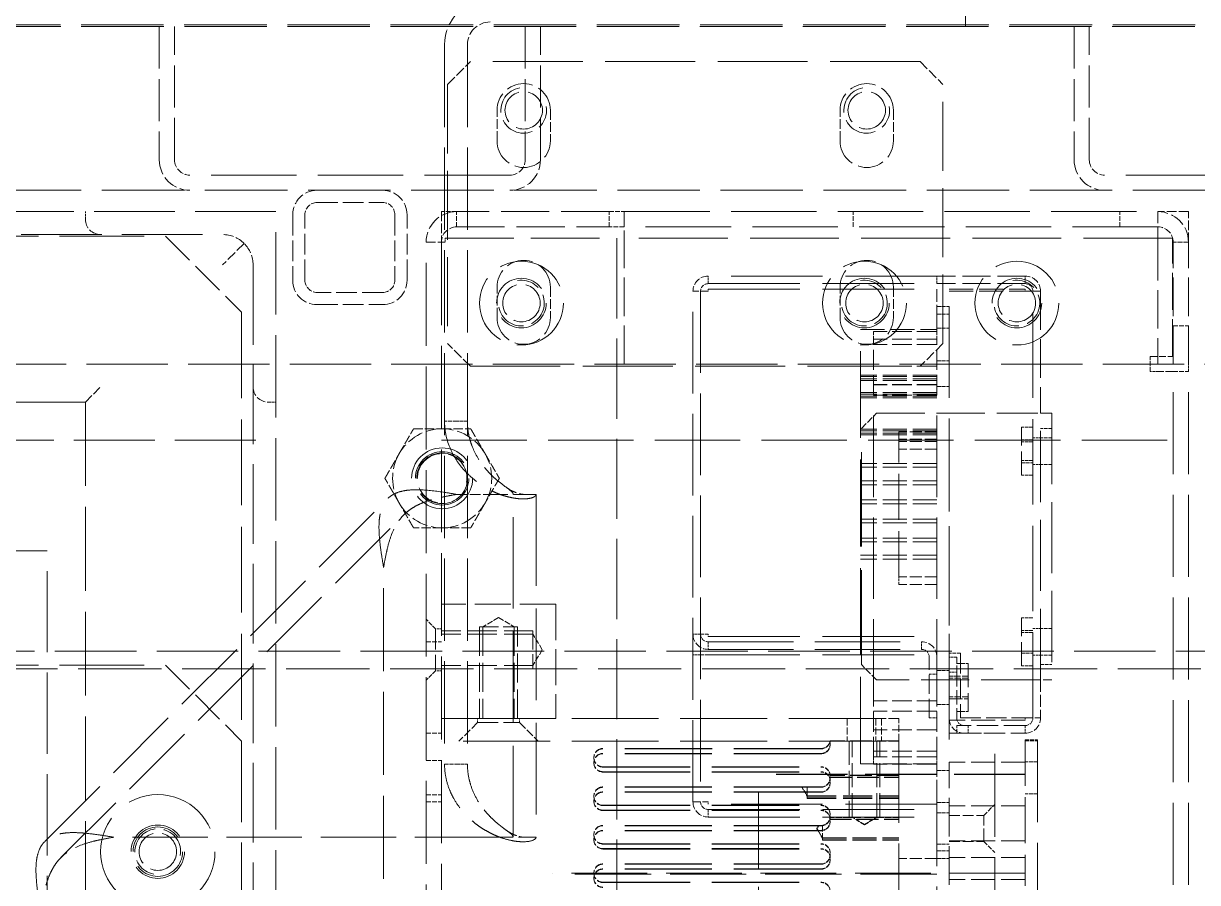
# Model space of a CAD drawing. Header units: millimetres. Extents: x 0 to 5945, y 0 to 4205.
# Drawn here: x 1756.5 to 1910.5, y 2757.4 to 2870.2 of the extents above; entities that cross this region are included whole.
import ezdxf

# ---------------------------------------------------------------- set-up
doc = ezdxf.new("R2010")
doc.units = ezdxf.units.MM
doc.header["$LTSCALE"] = 5
doc.linetypes.add('DASHED', pattern=[0.2067, 0.1654, -0.0413])
doc.layers.add('가려진 것(ISO)', color=2, linetype='DASHED', lineweight=18)

msp = doc.modelspace()

# ---------------------------------------------------------------- linework, layer by layer
at = {"layer": '가려진 것(ISO)', "ltscale": 13.175996}
msp.add_line((1880.026, 2869.757), (1880.026, 3182.957), dxfattribs=at)
at = {"layer": '가려진 것(ISO)', "ltscale": 13.094662}
for p, q in [((1506.876, 2869.957), (2115.876, 2869.957)), ((1889.476, 2776.152), (1889.476, 2370.152))]:
    msp.add_line(p, q, dxfattribs=at)
at = {"layer": '가려진 것(ISO)', "ltscale": 13.086061}
for p, q in [((1507.076, 2869.757), (2115.676, 2869.757)), ((2115.676, 2848.257), (1507.076, 2848.257))]:
    msp.add_line(p, q, dxfattribs=at)
at = {"layer": '가려진 것(ISO)', "ltscale": 6.666338}
for p, q in [((1774.276, 2869.757), (1774.276, 2852.257)), ((1776.276, 2852.257), (1776.276, 2869.757)), ((1822.276, 2869.757), (1822.276, 2852.257)), ((1824.276, 2852.257), (1824.276, 2869.757)), ((1894.276, 2869.757), (1894.276, 2852.257)), ((1896.276, 2852.257), (1896.276, 2869.757))]:
    msp.add_line(p, q, dxfattribs=at)
at = {"layer": '가려진 것(ISO)', "ltscale": 13.049053}
for p, q in [((1811.693, 2867.357), (1811.693, 2772.954)), ((1814.693, 2867.357), (1814.693, 2772.954))]:
    msp.add_line(p, q, dxfattribs=at)
at = {"layer": '가려진 것(ISO)', "ltscale": 1.616089}
for p, q in [((1812.076, 2862.157), (1815.076, 2865.157)), ((1874.076, 2865.157), (1877.076, 2862.157)), ((1815.076, 2825.157), (1812.076, 2828.157)), ((1877.076, 2828.157), (1874.076, 2825.157)), ((1871.276, 2778.957), (1868.276, 2778.957)), ((1868.276, 2775.957), (1871.276, 2775.957))]:
    msp.add_line(p, q, dxfattribs=at)
at = {"layer": '가려진 것(ISO)', "ltscale": 14.271892}
for p, q in [((1874.076, 2865.157), (1815.076, 2865.157)), ((1815.076, 2825.157), (1874.076, 2825.157)), ((1826.276, 2699.507), (1826.276, 2758.507))]:
    msp.add_line(p, q, dxfattribs=at)
at = {"layer": '가려진 것(ISO)', "ltscale": 10.965973}
for p, q in [((1812.076, 2862.157), (1812.076, 2828.157)), ((1877.076, 2828.157), (1877.076, 2862.157))]:
    msp.add_line(p, q, dxfattribs=at)
at = {"layer": '가려진 것(ISO)', "ltscale": 1.523657}
for p, q in [((1818.576, 2854.757), (1818.576, 2858.757)), ((1825.576, 2858.757), (1825.576, 2854.757)), ((1863.576, 2854.757), (1863.576, 2858.757)), ((1870.576, 2858.757), (1870.576, 2854.757)), ((1811.276, 2845.457), (1811.276, 2841.457)), ((1909.276, 2845.457), (1905.276, 2845.457)), ((1909.276, 2841.457), (1909.276, 2845.457)), ((1818.576, 2831.557), (1818.576, 2835.557)), ((1825.576, 2835.557), (1825.576, 2831.557)), ((1863.576, 2831.557), (1863.576, 2835.557)), ((1870.576, 2835.557), (1870.576, 2831.557))]:
    msp.add_line(p, q, dxfattribs=at)
at = {"layer": '가려진 것(ISO)', "ltscale": 13.546203}
for p, q in [((1820.276, 2850.257), (1778.276, 2850.257)), ((1940.276, 2850.257), (1898.276, 2850.257)), ((1835.276, 2845.457), (1905.276, 2845.457)), ((1905.276, 2843.457), (1835.276, 2843.457)), ((1888.876, 2779.007), (1888.876, 2835.007)), ((1811.276, 2815.457), (1909.276, 2815.457)), ((1846.276, 2789.007), (1874.276, 2789.007)), ((1846.276, 2788.007), (1874.276, 2788.007))]:
    msp.add_line(p, q, dxfattribs=at)
at = {"layer": '가려진 것(ISO)', "ltscale": 3.275978}
for p, q in [((1794.976, 2846.657), (1803.576, 2846.657)), ((1791.776, 2845.057), (1791.776, 2836.457)), ((1793.376, 2836.457), (1793.376, 2845.057)), ((1805.176, 2845.057), (1805.176, 2836.457)), ((1806.776, 2836.457), (1806.776, 2845.057)), ((1803.576, 2834.857), (1794.976, 2834.857)), ((1794.976, 2833.257), (1803.576, 2833.257))]:
    msp.add_line(p, q, dxfattribs=at)
at = {"layer": '가려진 것(ISO)', "ltscale": 12.820513}
for p, q in [((1789.576, 2845.457), (1524.576, 2845.457)), ((1524.576, 2815.457), (1789.576, 2815.457))]:
    msp.add_line(p, q, dxfattribs=at)
at = {"layer": '가려진 것(ISO)', "ltscale": 0.380839}
for p, q in [((1764.576, 2844.457), (1764.576, 2845.457)), ((1846.276, 2836.007), (1846.276, 2837.007)), ((1876.276, 2836.007), (1876.276, 2837.007)), ((1876.276, 2836.007), (1876.276, 2837.007)), ((1887.876, 2836.007), (1887.876, 2837.007)), ((1909.276, 2824.457), (1909.276, 2825.457)), ((1905.276, 2824.457), (1904.276, 2824.457)), ((1788.576, 2820.457), (1789.576, 2820.457)), ((1888.876, 2815.757), (1889.876, 2815.757)), ((1888.876, 2812.257), (1889.876, 2812.257)), ((1871.276, 2796.527), (1871.276, 2797.527)), ((1888.876, 2790.757), (1889.876, 2790.757)), ((1845.276, 2790.007), (1844.276, 2790.007)), ((1846.276, 2789.007), (1846.276, 2788.007)), ((1874.276, 2788.007), (1874.276, 2789.007)), ((1845.276, 2787.299), (1844.276, 2787.299)), ((1878.876, 2787.007), (1877.876, 2787.007)), ((1888.876, 2787.257), (1889.876, 2787.257)), ((1875.276, 2784.757), (1876.276, 2784.757)), ((1877.876, 2785.007), (1878.876, 2785.007)), ((1878.876, 2784.507), (1877.876, 2784.507)), ((1877.876, 2781.507), (1878.876, 2781.507)), ((1875.276, 2781.257), (1876.276, 2781.257)), ((1875.276, 2779.007), (1876.276, 2779.007)), ((1877.876, 2777.007), (1878.876, 2777.007)), ((1878.876, 2778.007), (1878.876, 2777.007)), ((1880.376, 2778.007), (1880.376, 2777.007)), ((1887.876, 2778.007), (1887.876, 2777.007)), ((1846.276, 2767.007), (1846.276, 2766.007))]:
    msp.add_line(p, q, dxfattribs=at)
at = {"layer": '가려진 것(ISO)', "ltscale": 13.075485}
msp.add_line((1789.576, 2345.457), (1789.576, 2845.457), dxfattribs=at)
at = {"layer": '가려진 것(ISO)', "ltscale": 0.761779}
for p, q in [((1813.276, 2845.457), (1811.276, 2845.457)), ((1813.276, 2843.457), (1813.276, 2845.457)), ((1833.276, 2845.457), (1835.276, 2845.457)), ((1833.276, 2843.457), (1833.276, 2845.457)), ((1865.276, 2843.457), (1865.276, 2845.457)), ((1900.276, 2843.457), (1900.276, 2845.457)), ((1835.276, 2843.457), (1833.276, 2843.457)), ((1909.276, 2841.457), (1907.276, 2841.457)), ((1907.276, 2830.457), (1909.276, 2830.457)), ((1904.276, 2824.457), (1904.276, 2826.457)), ((1907.276, 2824.457), (1909.276, 2824.457)), ((1809.276, 2789.007), (1811.276, 2789.007)), ((1809.276, 2777.007), (1811.276, 2777.007)), ((1809.276, 2773.407), (1811.276, 2773.407)), ((1809.276, 2768.907), (1811.276, 2768.907)), ((1809.276, 2768.007), (1811.276, 2768.007))]:
    msp.add_line(p, q, dxfattribs=at)
at = {"layer": '가려진 것(ISO)', "ltscale": 7.618686}
for p, q in [((1833.276, 2845.457), (1813.276, 2845.457)), ((1813.276, 2843.457), (1833.276, 2843.457)), ((1868.376, 2819.007), (1888.376, 2819.007)), ((1888.376, 2784.007), (1868.376, 2784.007)), ((1883.876, 2777.006), (1883.876, 2777.007))]:
    msp.add_line(p, q, dxfattribs=at)
at = {"layer": '가려진 것(ISO)', "ltscale": 2.393412}
for p, q in [((1835.276, 2845.457), (1835.276, 2841.457)), ((1905.276, 2841.457), (1905.276, 2845.457)), ((1868.776, 2766.006), (1864.776, 2766.006)), ((1868.776, 2765.957), (1864.776, 2765.957))]:
    msp.add_line(p, q, dxfattribs=at)
at = {"layer": '가려진 것(ISO)', "ltscale": 12.782319}
msp.add_line((1531.576, 2842.457), (1782.576, 2842.457), dxfattribs=at)
at = {"layer": '가려진 것(ISO)', "ltscale": 13.432368}
for p, q in [((1539.076, 2842.257), (1775.076, 2842.257)), ((1539.076, 2785.957), (1775.076, 2785.957))]:
    msp.add_line(p, q, dxfattribs=at)
at = {"layer": '가려진 것(ISO)', "ltscale": 5.387196}
for p, q in [((1775.076, 2842.257), (1785.076, 2832.257)), ((1775.076, 2785.957), (1785.076, 2775.957))]:
    msp.add_line(p, q, dxfattribs=at)
at = {"layer": '가려진 것(ISO)', "ltscale": 10.885341}
msp.add_line((1811.776, 2841.957), (1834.276, 2841.957), dxfattribs=at)
at = {"layer": '가려진 것(ISO)', "ltscale": 0.19037}
msp.add_line((1811.776, 2841.957), (1811.776, 2841.457), dxfattribs=at)
at = {"layer": '가려진 것(ISO)', "ltscale": 12.723754}
msp.add_line((1834.276, 2841.957), (1834.276, 2710.457), dxfattribs=at)
at = {"layer": '가려진 것(ISO)', "ltscale": 14.107402}
msp.add_line((1907.176, 2841.957), (1834.276, 2841.957), dxfattribs=at)
at = {"layer": '가려진 것(ISO)', "ltscale": 5.904459}
msp.add_line((1907.176, 2826.457), (1907.176, 2841.957), dxfattribs=at)
at = {"layer": '가려진 것(ISO)', "ltscale": 1.612181}
msp.add_line((1785.405, 2841.285), (1782.576, 2838.457), dxfattribs=at)
at = {"layer": '가려진 것(ISO)', "ltscale": 13.159168}
for p, q in [((1809.276, 2705.457), (1809.276, 2841.457)), ((1811.276, 2841.457), (1811.276, 2705.457)), ((1883.876, 2369.006), (1883.876, 2777.006))]:
    msp.add_line(p, q, dxfattribs=at)
at = {"layer": '가려진 것(ISO)', "ltscale": 1.495845}
msp.add_line((1809.276, 2841.457), (1811.776, 2841.457), dxfattribs=at)
at = {"layer": '가려진 것(ISO)', "ltscale": 6.094929}
for p, q in [((1835.276, 2825.457), (1835.276, 2841.457)), ((1905.276, 2841.457), (1905.276, 2825.457)), ((1907.276, 2825.457), (1907.276, 2841.457)), ((1909.276, 2825.457), (1909.276, 2841.457)), ((1889.876, 2835.007), (1889.876, 2819.007))]:
    msp.add_line(p, q, dxfattribs=at)
at = {"layer": '가려진 것(ISO)', "ltscale": 12.64773}
msp.add_line((1786.576, 2838.457), (1786.576, 2655.457), dxfattribs=at)
at = {"layer": '가려진 것(ISO)', "ltscale": 14.513788}
for p, q in [((1876.276, 2837.007), (1846.276, 2837.007)), ((1846.276, 2836.007), (1876.276, 2836.007)), ((1846.276, 2835.299), (1876.276, 2835.299)), ((1820.693, 2763.357), (1820.693, 2808.357)), ((1823.693, 2808.357), (1823.693, 2763.357)), ((1846.276, 2789.714), (1876.276, 2789.714)), ((1846.276, 2787.299), (1876.276, 2787.299)), ((1876.276, 2767.714), (1846.276, 2767.714)), ((1846.276, 2767.007), (1876.276, 2767.007)), ((1846.276, 2766.007), (1876.276, 2766.007))]:
    msp.add_line(p, q, dxfattribs=at)
at = {"layer": '가려진 것(ISO)', "ltscale": 4.418796}
for p, q in [((1887.876, 2837.007), (1876.276, 2837.007)), ((1887.876, 2836.007), (1876.276, 2836.007))]:
    msp.add_line(p, q, dxfattribs=at)
at = {"layer": '가려진 것(ISO)', "ltscale": 1.196656}
for p, q in [((1846.276, 2835.007), (1844.276, 2835.007)), ((1889.876, 2835.007), (1887.876, 2835.007)), ((1907.276, 2824.457), (1905.276, 2824.457)), ((1887.876, 2779.007), (1889.876, 2779.007)), ((1844.276, 2768.007), (1846.276, 2768.007))]:
    msp.add_line(p, q, dxfattribs=at)
at = {"layer": '가려진 것(ISO)', "ltscale": 12.965651}
for p, q in [((1844.276, 2768.007), (1844.276, 2835.007)), ((1845.276, 2835.007), (1845.276, 2768.007))]:
    msp.add_line(p, q, dxfattribs=at)
at = {"layer": '가려진 것(ISO)', "ltscale": 0.111475}
for p, q in [((1846.276, 2835.007), (1846.276, 2835.299)), ((1887.876, 2835.299), (1887.876, 2835.007)), ((1846.276, 2790.007), (1846.276, 2789.714)), ((1887.876, 2779.007), (1887.876, 2778.714)), ((1846.276, 2767.714), (1846.276, 2768.007))]:
    msp.add_line(p, q, dxfattribs=at)
at = {"layer": '가려진 것(ISO)', "ltscale": 2.016171}
msp.add_line((1876.276, 2835.299), (1876.276, 2830.007), dxfattribs=at)
at = {"layer": '가려진 것(ISO)', "ltscale": 3.809293}
for p, q in [((1877.876, 2835.299), (1887.876, 2835.299)), ((1877.876, 2835.007), (1887.876, 2835.007)), ((1866.276, 2830.007), (1876.276, 2830.007)), ((1876.276, 2824.017), (1866.276, 2824.017)), ((1876.276, 2823.807), (1866.276, 2823.807)), ((1876.276, 2823.517), (1866.276, 2823.517)), ((1876.276, 2823.307), (1866.276, 2823.307)), ((1876.276, 2821.726), (1866.276, 2821.726)), ((1876.276, 2821.516), (1866.276, 2821.516)), ((1876.276, 2821.227), (1866.276, 2821.227)), ((1876.276, 2821.017), (1866.276, 2821.017)), ((1876.276, 2816.897), (1866.276, 2816.897)), ((1876.276, 2816.687), (1866.276, 2816.687)), ((1876.276, 2816.397), (1866.276, 2816.397)), ((1876.276, 2816.187), (1866.276, 2816.187)), ((1876.276, 2812.407), (1866.276, 2812.407)), ((1876.276, 2811.907), (1866.276, 2811.907)), ((1876.276, 2810.117), (1866.276, 2810.117)), ((1876.276, 2809.617), (1866.276, 2809.617)), ((1876.276, 2807.616), (1866.276, 2807.616)), ((1876.276, 2807.116), (1866.276, 2807.116)), ((1876.276, 2805.117), (1866.276, 2805.117)), ((1876.276, 2804.617), (1866.276, 2804.617)), ((1876.276, 2802.617), (1866.276, 2802.617)), ((1876.276, 2802.117), (1866.276, 2802.117)), ((1876.276, 2800.367), (1866.276, 2800.367)), ((1876.276, 2799.867), (1866.276, 2799.867)), ((1887.876, 2778.714), (1877.876, 2778.714)), ((1864.776, 2776.006), (1864.776, 2766.006)), ((1865.155, 2766.006), (1865.155, 2776.006)), ((1868.397, 2766.006), (1868.397, 2776.006)), ((1868.776, 2766.006), (1868.776, 2776.006)), ((1876.276, 2773.007), (1866.276, 2773.007)), ((1887.876, 2773.205), (1877.876, 2773.205)), ((1887.876, 2773.199), (1877.876, 2773.199)), ((1887.876, 2767.462), (1877.876, 2767.462)), ((1861.276, 2763.277), (1871.276, 2763.277)), ((1861.276, 2763.228), (1871.276, 2763.228)), ((1861.276, 2763.006), (1871.276, 2763.006)), ((1861.276, 2762.957), (1871.276, 2762.957)), ((1887.876, 2762.882), (1877.876, 2762.882)), ((1887.876, 2760.697), (1877.876, 2760.697)), ((1887.876, 2760.696), (1877.876, 2760.696)), ((1887.876, 2757.797), (1877.876, 2757.797)), ((1887.876, 2757.796), (1877.876, 2757.796)), ((1887.876, 2757.796), (1877.876, 2757.796)), ((1887.876, 2757.792), (1877.876, 2757.792))]:
    msp.add_line(p, q, dxfattribs=at)
at = {"layer": '가려진 것(ISO)', "ltscale": 13.687901}
msp.add_line((1877.876, 2778.714), (1877.876, 2835.299), dxfattribs=at)
at = {"layer": '가려진 것(ISO)', "ltscale": 1.255209}
msp.add_line((1876.276, 2829.711), (1876.276, 2833.007), dxfattribs=at)
at = {"layer": '가려진 것(ISO)', "ltscale": 0.609403}
for p, q in [((1876.276, 2833.007), (1877.876, 2833.007)), ((1876.276, 2832.007), (1877.876, 2832.007)), ((1876.276, 2830.157), (1877.876, 2830.157)), ((1876.276, 2825.857), (1877.876, 2825.857)), ((1876.276, 2822.507), (1877.876, 2822.507)), ((1876.276, 2785.257), (1877.876, 2785.257)), ((1876.276, 2780.757), (1877.876, 2780.757)), ((1887.876, 2776.152), (1889.476, 2776.152)), ((1887.876, 2775.998), (1889.476, 2775.998)), ((1889.476, 2773.232), (1887.876, 2773.232)), ((1876.276, 2772.106), (1877.876, 2772.106)), ((1876.276, 2767.906), (1877.876, 2767.906)), ((1889.476, 2769.032), (1887.876, 2769.032)), ((1876.276, 2766.568), (1877.876, 2766.568)), ((1876.276, 2766.567), (1877.876, 2766.567)), ((1876.276, 2762.445), (1877.876, 2762.445)), ((1876.276, 2762.445), (1877.876, 2762.445)), ((1876.276, 2762.444), (1877.876, 2762.444)), ((1876.276, 2761.568), (1877.876, 2761.568)), ((1876.276, 2761.568), (1877.876, 2761.568)), ((1876.276, 2760.564), (1877.876, 2760.564)), ((1876.276, 2760.564), (1877.876, 2760.564)), ((1876.276, 2760.564), (1877.876, 2760.564))]:
    msp.add_line(p, q, dxfattribs=at)
at = {"layer": '가려진 것(ISO)', "ltscale": 14.465868}
msp.add_line((1877.876, 2833.007), (1877.876, 2773.205), dxfattribs=at)
at = {"layer": '가려진 것(ISO)', "ltscale": 13.618772}
msp.add_line((1785.076, 2832.257), (1785.076, 2775.957), dxfattribs=at)
at = {"layer": '가려진 것(ISO)', "ltscale": 13.788098}
for p, q in [((1866.276, 2773.007), (1866.276, 2830.007)), ((1868.276, 2778.957), (1811.276, 2778.957)), ((1868.276, 2775.957), (1811.276, 2775.957))]:
    msp.add_line(p, q, dxfattribs=at)
at = {"layer": '가려진 것(ISO)', "ltscale": 3.161696}
for p, q in [((1876.276, 2829.711), (1867.976, 2829.711)), ((1876.276, 2828.731), (1867.976, 2828.731)), ((1876.276, 2828.007), (1867.976, 2828.007)), ((1876.276, 2825.198), (1867.976, 2825.198)), ((1876.276, 2825.192), (1867.976, 2825.192)), ((1876.276, 2822.757), (1867.976, 2822.757)), ((1876.276, 2822.747), (1867.976, 2822.747)), ((1876.276, 2821.38), (1867.976, 2821.38)), ((1876.276, 2781.256), (1867.976, 2781.256)), ((1876.276, 2779.89), (1867.976, 2779.89)), ((1876.276, 2779.88), (1867.976, 2779.88)), ((1876.276, 2777.445), (1867.976, 2777.445)), ((1876.276, 2777.439), (1867.976, 2777.439)), ((1876.276, 2774.63), (1867.976, 2774.63)), ((1876.276, 2773.905), (1867.976, 2773.905)), ((1876.276, 2772.925), (1867.976, 2772.925))]:
    msp.add_line(p, q, dxfattribs=at)
at = {"layer": '가려진 것(ISO)', "ltscale": 0.52807}
for p, q in [((1867.976, 2828.731), (1867.976, 2829.711)), ((1876.276, 2828.731), (1876.276, 2829.711)), ((1867.976, 2772.925), (1867.976, 2773.905)), ((1876.276, 2772.925), (1876.276, 2773.905))]:
    msp.add_line(p, q, dxfattribs=at)
at = {"layer": '가려진 것(ISO)', "ltscale": 3.194278}
for p, q in [((1867.976, 2821.38), (1867.976, 2828.731)), ((1876.276, 2821.38), (1876.276, 2828.731)), ((1867.976, 2773.905), (1867.976, 2781.256)), ((1876.276, 2773.905), (1876.276, 2781.256))]:
    msp.add_line(p, q, dxfattribs=at)
at = {"layer": '가려진 것(ISO)', "ltscale": 1.104624}
msp.add_line((1904.276, 2826.457), (1907.176, 2826.457), dxfattribs=at)
at = {"layer": '가려진 것(ISO)', "ltscale": 12.901145}
for p, q in [((1551.376, 2825.457), (2071.376, 2825.457)), ((1759.576, 2680.957), (1759.576, 2800.957))]:
    msp.add_line(p, q, dxfattribs=at)
at = {"layer": '가려진 것(ISO)', "ltscale": 13.033951}
for p, q in [((1907.276, 2366.457), (1907.276, 2824.457)), ((1909.276, 2366.457), (1909.276, 2824.457))]:
    msp.add_line(p, q, dxfattribs=at)
at = {"layer": '가려진 것(ISO)', "ltscale": 1.455164}
msp.add_line((1764.576, 2820.457), (1766.576, 2822.457), dxfattribs=at)
at = {"layer": '가려진 것(ISO)', "ltscale": 13.001935}
msp.add_line((1764.576, 2820.457), (1549.576, 2820.457), dxfattribs=at)
at = {"layer": '가려진 것(ISO)', "ltscale": 13.304306}
msp.add_line((1764.576, 2820.457), (1764.576, 2655.457), dxfattribs=at)
at = {"layer": '가려진 것(ISO)', "ltscale": 12.941074}
for p, q in [((1867.976, 2781.256), (1867.976, 2821.38)), ((1876.276, 2781.256), (1876.276, 2821.38))]:
    msp.add_line(p, q, dxfattribs=at)
at = {"layer": '가려진 것(ISO)', "ltscale": 1.077359}
for p, q in [((1866.376, 2817.007), (1868.376, 2819.007)), ((1878.876, 2785.007), (1878.876, 2787.007)), ((1868.376, 2784.007), (1866.376, 2786.007))]:
    msp.add_line(p, q, dxfattribs=at)
at = {"layer": '가려진 것(ISO)', "ltscale": 1.795034}
for p, q in [((1891.376, 2819.007), (1888.376, 2819.007)), ((1888.376, 2784.007), (1891.376, 2784.007))]:
    msp.add_line(p, q, dxfattribs=at)
at = {"layer": '가려진 것(ISO)', "ltscale": 11.288502}
for p, q in [((1889.876, 2784.007), (1889.876, 2819.007)), ((1891.376, 2819.007), (1891.376, 2784.007)), ((1887.876, 2771.624), (1852.876, 2771.624)), ((1887.876, 2771.618), (1852.876, 2771.618)), ((1887.876, 2771.618), (1852.876, 2771.618)), ((1887.876, 2771.612), (1852.876, 2771.612)), ((1887.876, 2771.611), (1852.876, 2771.611)), ((1887.876, 2771.605), (1852.876, 2771.605)), ((1887.876, 2771.605), (1852.876, 2771.605)), ((1887.876, 2771.599), (1852.876, 2771.599))]:
    msp.add_line(p, q, dxfattribs=at)
at = {"layer": '가려진 것(ISO)', "ltscale": 0.640228}
for p, q in [((1813.374, 2817.954), (1811.693, 2817.954)), ((1811.693, 2772.954), (1813.374, 2772.954))]:
    msp.add_line(p, q, dxfattribs=at)
at = {"layer": '가려진 것(ISO)', "ltscale": 0.50239}
for p, q in [((1814.693, 2817.954), (1813.374, 2817.954)), ((1813.374, 2772.954), (1814.693, 2772.954))]:
    msp.add_line(p, q, dxfattribs=at)
at = {"layer": '가려진 것(ISO)', "ltscale": 14.997581}
msp.add_line((1866.376, 2786.007), (1866.376, 2817.007), dxfattribs=at)
at = {"layer": '가려진 것(ISO)', "ltscale": 3.769682}
for p, q in [((1887.376, 2810.857), (1887.376, 2817.157)), ((1887.376, 2785.857), (1887.376, 2792.157)), ((1880.376, 2786.157), (1880.376, 2779.857))]:
    msp.add_line(p, q, dxfattribs=at)
at = {"layer": '가려진 것(ISO)', "ltscale": 0.571309}
for p, q in [((1888.876, 2817.157), (1887.376, 2817.157)), ((1891.376, 2817.007), (1889.876, 2817.007)), ((1888.876, 2815.507), (1887.376, 2815.507)), ((1891.376, 2815.757), (1889.876, 2815.757)), ((1888.876, 2815.236), (1887.376, 2815.236)), ((1888.876, 2812.777), (1887.376, 2812.777)), ((1887.376, 2812.507), (1888.876, 2812.507)), ((1888.876, 2810.857), (1887.376, 2810.857)), ((1891.376, 2812.257), (1889.876, 2812.257)), ((1888.876, 2792.157), (1887.376, 2792.157)), ((1891.376, 2790.757), (1889.876, 2790.757)), ((1888.876, 2790.507), (1887.376, 2790.507)), ((1888.876, 2790.236), (1887.376, 2790.236)), ((1888.876, 2787.777), (1887.376, 2787.777)), ((1879.376, 2787.507), (1877.876, 2787.507)), ((1878.876, 2786.157), (1880.376, 2786.157)), ((1887.376, 2787.507), (1888.876, 2787.507)), ((1891.376, 2787.257), (1889.876, 2787.257)), ((1888.876, 2785.857), (1887.376, 2785.857)), ((1889.876, 2786.007), (1891.376, 2786.007)), ((1878.876, 2779.857), (1880.376, 2779.857))]:
    msp.add_line(p, q, dxfattribs=at)
at = {"layer": '가려진 것(ISO)', "ltscale": 1.904597}
for p, q in [((1876.276, 2816.576), (1871.276, 2816.576)), ((1876.276, 2815.576), (1871.276, 2815.576)), ((1876.276, 2815.307), (1871.276, 2815.307)), ((1876.276, 2814.307), (1871.276, 2814.307)), ((1876.276, 2797.527), (1871.276, 2797.527)), ((1876.276, 2796.527), (1871.276, 2796.527)), ((1889.876, 2784.007), (1889.876, 2779.007)), ((1876.276, 2760.564), (1871.276, 2760.564)), ((1876.276, 2760.564), (1871.276, 2760.564)), ((1876.276, 2760.564), (1871.276, 2760.564))]:
    msp.add_line(p, q, dxfattribs=at)
at = {"layer": '가려진 것(ISO)', "ltscale": 7.256756}
msp.add_line((1871.276, 2797.527), (1871.276, 2816.576), dxfattribs=at)
at = {"layer": '가려진 것(ISO)', "ltscale": 12.315357}
for p, q in [((1759.249, 2762.801), (1804.249, 2807.801)), ((1761.37, 2760.68), (1806.37, 2805.68))]:
    msp.add_line(p, q, dxfattribs=at)
at = {"layer": '가려진 것(ISO)', "ltscale": 1.677318}
msp.add_line((1813.29, 2808.357), (1817.693, 2808.357), dxfattribs=at)
at = {"layer": '가려진 것(ISO)', "ltscale": 3.590168}
for p, q in [((1823.693, 2808.357), (1817.693, 2808.357)), ((1817.693, 2763.357), (1823.693, 2763.357))]:
    msp.add_line(p, q, dxfattribs=at)
at = {"layer": '가려진 것(ISO)', "ltscale": 5.71399}
for p, q in [((1759.576, 2800.957), (1744.576, 2800.957)), ((1826.276, 2793.957), (1811.276, 2793.957)), ((1826.276, 2793.957), (1826.276, 2778.957)), ((1826.276, 2778.957), (1811.276, 2778.957))]:
    msp.add_line(p, q, dxfattribs=at)
at = {"layer": '가려진 것(ISO)', "ltscale": 13.176859}
msp.add_line((1803.693, 2349.357), (1803.693, 2798.76), dxfattribs=at)
at = {"layer": '가려진 것(ISO)', "ltscale": 0.673312}
for p, q in [((1810.526, 2790.707), (1809.276, 2791.957)), ((1810.526, 2785.207), (1809.276, 2783.957))]:
    msp.add_line(p, q, dxfattribs=at)
at = {"layer": '가려진 것(ISO)', "ltscale": 4.571172}
for p, q in [((1816.276, 2790.957), (1816.276, 2778.957)), ((1816.709, 2790.957), (1816.709, 2778.957)), ((1820.843, 2790.957), (1820.843, 2778.957)), ((1821.276, 2778.957), (1821.276, 2790.957)), ((1823.276, 2790.457), (1811.276, 2790.457)), ((1823.276, 2790.024), (1811.276, 2790.024)), ((1823.276, 2785.89), (1811.276, 2785.89)), ((1859.276, 2768.777), (1871.276, 2768.777)), ((1859.276, 2768.728), (1871.276, 2768.728)), ((1859.276, 2768.506), (1871.276, 2768.506)), ((1859.276, 2768.457), (1871.276, 2768.457))]:
    msp.add_line(p, q, dxfattribs=at)
at = {"layer": '가려진 것(ISO)', "ltscale": 2.991791}
for p, q in [((1816.276, 2790.957), (1821.276, 2790.957)), ((1823.276, 2790.457), (1823.276, 2785.457))]:
    msp.add_line(p, q, dxfattribs=at)
at = {"layer": '가려진 것(ISO)', "ltscale": 0.918509}
for p, q in [((1818.776, 2792.199), (1816.709, 2790.957)), ((1818.776, 2792.199), (1820.843, 2790.957)), ((1824.518, 2787.957), (1823.276, 2790.024)), ((1824.518, 2787.957), (1823.276, 2785.89))]:
    msp.add_line(p, q, dxfattribs=at)
at = {"layer": '가려진 것(ISO)', "ltscale": 3.290979}
for p, q in [((1810.526, 2790.707), (1810.526, 2785.207)), ((1816.026, 2778.407), (1821.526, 2778.407))]:
    msp.add_line(p, q, dxfattribs=at)
at = {"layer": '가려진 것(ISO)', "ltscale": 0.285604}
for p, q in [((1811.276, 2790.707), (1810.526, 2790.707)), ((1811.276, 2785.207), (1810.526, 2785.207))]:
    msp.add_line(p, q, dxfattribs=at)
at = {"layer": '가려진 것(ISO)', "ltscale": 0.598278}
for p, q in [((1845.276, 2790.007), (1846.276, 2790.007)), ((1845.276, 2787.299), (1846.276, 2787.299))]:
    msp.add_line(p, q, dxfattribs=at)
at = {"layer": '가려진 것(ISO)', "ltscale": 12.937192}
msp.add_line((2038.676, 2787.757), (1584.076, 2787.757), dxfattribs=at)
at = {"layer": '가려진 것(ISO)', "ltscale": 3.047415}
msp.add_line((1875.276, 2779.007), (1875.276, 2787.007), dxfattribs=at)
at = {"layer": '가려진 것(ISO)', "ltscale": 3.237884}
for p, q in [((1879.376, 2787.507), (1879.376, 2779.007)), ((1879.376, 2779.007), (1887.876, 2779.007))]:
    msp.add_line(p, q, dxfattribs=at)
at = {"layer": '가려진 것(ISO)', "ltscale": 13.194353}
msp.add_line((1586.376, 2785.457), (2036.376, 2785.457), dxfattribs=at)
at = {"layer": '가려진 것(ISO)', "ltscale": 2.285536}
for p, q in [((1878.876, 2785.007), (1878.876, 2779.007)), ((1877.876, 2777.006), (1883.876, 2777.006)), ((1877.876, 2777.006), (1883.876, 2777.006)), ((1877.876, 2777.006), (1883.876, 2777.006)), ((1877.876, 2777.006), (1883.876, 2777.006))]:
    msp.add_line(p, q, dxfattribs=at)
at = {"layer": '가려진 것(ISO)', "ltscale": 0.952248}
for p, q in [((1880.376, 2784.507), (1877.876, 2784.507)), ((1880.376, 2784.236), (1877.876, 2784.236)), ((1880.376, 2781.777), (1877.876, 2781.777)), ((1877.876, 2781.507), (1880.376, 2781.507)), ((1871.276, 2766.006), (1868.776, 2766.006)), ((1871.276, 2765.957), (1868.776, 2765.957))]:
    msp.add_line(p, q, dxfattribs=at)
at = {"layer": '가려진 것(ISO)', "ltscale": 0.209417}
for p, q in [((1816.026, 2778.957), (1816.026, 2778.407)), ((1821.526, 2778.957), (1821.526, 2778.407))]:
    msp.add_line(p, q, dxfattribs=at)
at = {"layer": '가려진 것(ISO)', "ltscale": 1.142718}
for p, q in [((1864.526, 2778.957), (1864.526, 2775.957)), ((1868.276, 2778.957), (1868.276, 2775.957)), ((1869.026, 2778.957), (1869.026, 2775.957))]:
    msp.add_line(p, q, dxfattribs=at)
at = {"layer": '가려진 것(ISO)', "ltscale": 1.123944}
msp.add_line((1871.276, 2776.006), (1871.276, 2778.957), dxfattribs=at)
at = {"layer": '가려진 것(ISO)', "ltscale": 1.319787}
for p, q in [((1816.026, 2778.407), (1813.576, 2775.957)), ((1821.526, 2778.407), (1823.976, 2775.957))]:
    msp.add_line(p, q, dxfattribs=at)
at = {"layer": '가려진 것(ISO)', "ltscale": 3.428354}
for p, q in [((1887.876, 2778.007), (1878.876, 2778.007)), ((1878.876, 2777.007), (1887.876, 2777.007)), ((1871.276, 2776.006), (1862.276, 2776.006)), ((1862.276, 2771.236), (1871.276, 2771.236)), ((1862.276, 2771.187), (1871.276, 2771.187))]:
    msp.add_line(p, q, dxfattribs=at)
at = {"layer": '가려진 것(ISO)', "ltscale": 12.868892}
msp.add_line((1785.076, 2775.957), (1785.076, 2642.957), dxfattribs=at)
at = {"layer": '가려진 것(ISO)', "ltscale": 0.171323}
msp.add_line((1862.276, 2775.556), (1862.276, 2776.006), dxfattribs=at)
at = {"layer": '가려진 것(ISO)', "ltscale": 0.018678}
for p, q in [((1862.276, 2775.507), (1862.276, 2775.556)), ((1862.276, 2771.107), (1862.276, 2771.156)), ((1862.276, 2770.457), (1862.276, 2770.506)), ((1862.276, 2766.057), (1862.276, 2766.106)), ((1862.276, 2765.407), (1862.276, 2765.456)), ((1864.776, 2766.006), (1864.776, 2765.957)), ((1865.155, 2765.957), (1865.155, 2766.006)), ((1868.397, 2765.957), (1868.397, 2766.006)), ((1868.776, 2765.957), (1868.776, 2766.006)), ((1862.276, 2761.007), (1862.276, 2761.056)), ((1862.276, 2760.357), (1862.276, 2760.406))]:
    msp.add_line(p, q, dxfattribs=at)
at = {"layer": '가려진 것(ISO)', "ltscale": 13.030156}
msp.add_line((1871.276, 2776.006), (1871.276, 2574.006), dxfattribs=at)
at = {"layer": '가려진 것(ISO)', "ltscale": 7.30471}
msp.add_line((1887.876, 2776.152), (1887.876, 2756.976), dxfattribs=at)
at = {"layer": '가려진 것(ISO)', "ltscale": 13.844598}
for p, q in [((1861.093, 2775.006), (1832.476, 2775.006)), ((1861.093, 2774.957), (1832.476, 2774.957))]:
    msp.add_line(p, q, dxfattribs=at)
at = {"layer": '가려진 것(ISO)', "ltscale": 13.836478}
for p, q in [((1861.076, 2774.356), (1832.476, 2774.356)), ((1861.076, 2774.307), (1832.476, 2774.307)), ((1832.476, 2772.606), (1861.076, 2772.606)), ((1832.476, 2772.557), (1861.076, 2772.557)), ((1832.476, 2771.956), (1861.076, 2771.956)), ((1832.476, 2771.907), (1861.076, 2771.907)), ((1861.076, 2769.956), (1832.476, 2769.956)), ((1861.076, 2769.907), (1832.476, 2769.907)), ((1861.076, 2769.306), (1832.476, 2769.306)), ((1861.076, 2769.257), (1832.476, 2769.257)), ((1832.476, 2767.556), (1861.076, 2767.556)), ((1832.476, 2767.507), (1861.076, 2767.507)), ((1832.476, 2766.906), (1861.076, 2766.906)), ((1832.476, 2766.857), (1861.076, 2766.857)), ((1861.076, 2764.906), (1832.476, 2764.906)), ((1861.076, 2764.857), (1832.476, 2764.857)), ((1861.076, 2764.256), (1832.476, 2764.256)), ((1861.076, 2764.207), (1832.476, 2764.207)), ((1832.476, 2762.506), (1861.076, 2762.506)), ((1832.476, 2762.457), (1861.076, 2762.457)), ((1832.476, 2761.856), (1861.076, 2761.856)), ((1832.476, 2761.807), (1861.076, 2761.807)), ((1861.076, 2759.856), (1832.476, 2759.856)), ((1861.076, 2759.807), (1832.476, 2759.807)), ((1861.076, 2759.206), (1832.476, 2759.206)), ((1861.076, 2759.157), (1832.476, 2759.157)), ((1832.476, 2757.456), (1861.076, 2757.456)), ((1832.476, 2757.407), (1861.076, 2757.407))]:
    msp.add_line(p, q, dxfattribs=at)
at = {"layer": '가려진 것(ISO)', "ltscale": 12.950622}
msp.add_line((1876.276, 2358.007), (1876.276, 2772.925), dxfattribs=at)
at = {"layer": '가려진 것(ISO)', "ltscale": 1.985125}
msp.add_line((1876.276, 2772.925), (1876.276, 2767.714), dxfattribs=at)
at = {"layer": '가려진 것(ISO)', "ltscale": 6.132794}
msp.add_line((1877.876, 2757.105), (1877.876, 2773.205), dxfattribs=at)
at = {"layer": '가려진 것(ISO)', "ltscale": 11.933301}
msp.add_line((1852.876, 2734.625), (1852.876, 2771.624), dxfattribs=at)
at = {"layer": '가려진 것(ISO)', "ltscale": 0.098592}
for p, q in [((1862.272, 2771.506), (1862.013, 2771.506)), ((1862.272, 2771.457), (1862.013, 2771.457))]:
    msp.add_line(p, q, dxfattribs=at)
at = {"layer": '가려진 것(ISO)', "ltscale": 0.03798}
for p, q in [((1862.176, 2771.236), (1862.276, 2771.236)), ((1862.176, 2771.187), (1862.276, 2771.187))]:
    msp.add_line(p, q, dxfattribs=at)
at = {"layer": '가려진 것(ISO)', "ltscale": 3.429944}
for p, q in [((1871.276, 2771.506), (1862.272, 2771.506)), ((1871.276, 2771.457), (1862.272, 2771.457))]:
    msp.add_line(p, q, dxfattribs=at)
at = {"layer": '가려진 것(ISO)', "ltscale": 0.095135}
for p, q in [((1862.276, 2771.156), (1862.276, 2771.406)), ((1862.276, 2770.506), (1862.276, 2770.756)), ((1862.276, 2766.106), (1862.276, 2766.356)), ((1862.276, 2765.456), (1862.276, 2765.706)), ((1862.276, 2761.056), (1862.276, 2761.306)), ((1862.276, 2760.406), (1862.276, 2760.656))]:
    msp.add_line(p, q, dxfattribs=at)
at = {"layer": '가려진 것(ISO)', "ltscale": 0.524089}
for p, q in [((1858.568, 2769.956), (1859.276, 2768.777)), ((1858.568, 2769.907), (1859.276, 2768.728))]:
    msp.add_line(p, q, dxfattribs=at)
at = {"layer": '가려진 것(ISO)', "ltscale": 0.878417}
msp.add_line((1859.276, 2768.506), (1859.276, 2769.956), dxfattribs=at)
at = {"layer": '가려진 것(ISO)', "ltscale": 0.146796}
for p, q in [((1859.276, 2768.457), (1859.276, 2768.506)), ((1861.276, 2762.957), (1861.276, 2763.006))]:
    msp.add_line(p, q, dxfattribs=at)
at = {"layer": '가려진 것(ISO)', "ltscale": 0.781058}
for p, q in [((1882.426, 2766.206), (1883.876, 2767.656)), ((1882.426, 2766.206), (1883.876, 2767.656)), ((1882.426, 2766.206), (1883.876, 2767.656)), ((1882.426, 2762.806), (1883.876, 2761.356)), ((1882.426, 2762.806), (1883.876, 2761.356)), ((1882.426, 2762.806), (1883.876, 2761.356))]:
    msp.add_line(p, q, dxfattribs=at)
at = {"layer": '가려진 것(ISO)', "ltscale": 1.733174}
for p, q in [((1877.876, 2766.206), (1882.426, 2766.206)), ((1877.876, 2766.206), (1882.426, 2766.206)), ((1877.876, 2766.206), (1882.426, 2766.206)), ((1877.876, 2762.806), (1882.426, 2762.806)), ((1877.876, 2762.806), (1882.426, 2762.806)), ((1877.876, 2762.806), (1882.426, 2762.806))]:
    msp.add_line(p, q, dxfattribs=at)
at = {"layer": '가려진 것(ISO)', "ltscale": 2.034385}
msp.add_line((1882.426, 2762.806), (1882.426, 2766.206), dxfattribs=at)
at = {"layer": '가려진 것(ISO)', "ltscale": 0.177667}
for p, q in [((1860.538, 2764.506), (1860.778, 2764.906)), ((1860.538, 2764.457), (1860.778, 2764.857))]:
    msp.add_line(p, q, dxfattribs=at)
at = {"layer": '가려진 것(ISO)', "ltscale": 1.058354}
msp.add_line((1861.276, 2763.006), (1861.276, 2764.923), dxfattribs=at)
at = {"layer": '가려진 것(ISO)', "ltscale": 3.450688}
for p, q in [((1862.218, 2765.736), (1871.276, 2765.736)), ((1862.218, 2765.687), (1871.276, 2765.687))]:
    msp.add_line(p, q, dxfattribs=at)
at = {"layer": '가려진 것(ISO)', "ltscale": 0.012826}
for p, q in [((1862.272, 2766.006), (1862.238, 2766.006)), ((1862.272, 2765.957), (1862.238, 2765.957))]:
    msp.add_line(p, q, dxfattribs=at)
at = {"layer": '가려진 것(ISO)', "ltscale": 0.953838}
for p, q in [((1864.776, 2766.006), (1862.272, 2766.006)), ((1864.776, 2765.957), (1862.272, 2765.957))]:
    msp.add_line(p, q, dxfattribs=at)
at = {"layer": '가려진 것(ISO)', "ltscale": 0.720299}
for p, q in [((1866.776, 2765.032), (1865.155, 2766.006)), ((1866.776, 2764.983), (1865.155, 2765.957)), ((1866.776, 2765.032), (1868.397, 2766.006)), ((1866.776, 2764.983), (1868.397, 2765.957))]:
    msp.add_line(p, q, dxfattribs=at)
at = {"layer": '가려진 것(ISO)', "ltscale": 11.950501}
msp.add_line((1817.693, 2763.357), (1768.29, 2763.357), dxfattribs=at)
at = {"layer": '가려진 것(ISO)', "ltscale": 0.54631}
for p, q in [((1860.538, 2764.506), (1861.276, 2763.277)), ((1860.538, 2764.457), (1861.276, 2763.228))]:
    msp.add_line(p, q, dxfattribs=at)
at = {"layer": '가려진 것(ISO)', "ltscale": 0.015607}
msp.add_line((1882.426, 2762.806), (1882.426, 2762.806), dxfattribs=at)
at = {"layer": '가려진 것(ISO)', "ltscale": 11.998065}
for p, q in [((1887.876, 2758.645), (1825.876, 2758.645)), ((1887.876, 2758.626), (1825.876, 2758.626))]:
    msp.add_line(p, q, dxfattribs=at)
at = {"layer": '가려진 것(ISO)', "ltscale": 13.546073}
msp.add_line((1825.876, 2716.645), (1825.876, 2758.645), dxfattribs=at)
at = {"layer": '가려진 것(ISO)', "ltscale": 12.094824}
msp.add_line((1876.276, 2758.507), (1826.276, 2758.507), dxfattribs=at)
at = {"layer": '가려진 것(ISO)', "ltscale": 5.88435}
for centre in [(1822.076, 2858.757), (1867.076, 2858.757), (1821.776, 2833.457), (1866.776, 2833.457), (1886.776, 2833.457), (1774.076, 2761.457)]:
    msp.add_circle(centre, 2.458, dxfattribs=at)
at = {"layer": '가려진 것(ISO)', "ltscale": 11.145789}
for centre in [(1821.776, 2833.457), (1866.776, 2833.457), (1886.776, 2833.457)]:
    msp.add_circle(centre, 5.5, dxfattribs=at)
at = {"layer": '가려진 것(ISO)', "ltscale": 9.879222}
for centre in [(1821.776, 2833.457), (1866.776, 2833.457), (1886.776, 2833.457), (1774.076, 2761.457)]:
    msp.add_circle(centre, 3.25, dxfattribs=at)
at = {"layer": '가려진 것(ISO)', "ltscale": 12.159042}
msp.add_circle((1811.376, 2810.457), 4, dxfattribs=at)
at = {"layer": '가려진 것(ISO)', "ltscale": 12.159293}
msp.add_circle((1811.376, 2810.457), 4, dxfattribs=at)
at = {"layer": '가려진 것(ISO)', "ltscale": 10.639162}
for centre in [(1811.376, 2810.457), (1774.076, 2761.457)]:
    msp.add_circle(centre, 3.5, dxfattribs=at)
at = {"layer": '가려진 것(ISO)', "ltscale": 10.102645}
msp.add_circle((1811.376, 2810.457), 3.324, dxfattribs=at)
at = {"layer": '가려진 것(ISO)', "ltscale": 15.198803}
msp.add_circle((1774.076, 2761.457), 7.5, dxfattribs=at)
at = {"layer": '가려진 것(ISO)', "ltscale": 3.590168}
msp.add_arc((1817.693, 2867.357), 6, 90, 180, dxfattribs=at)
at = {"layer": '가려진 것(ISO)', "ltscale": 1.795034}
msp.add_arc((1817.693, 2867.357), 3, 90, 180, dxfattribs=at)
at = {"layer": '가려진 것(ISO)', "ltscale": 4.188547}
for centre, start, end in [((1822.076, 2858.757), 0, 180), ((1867.076, 2858.757), 0, 180), ((1822.076, 2854.757), 180, 0), ((1867.076, 2854.757), 180, 0), ((1822.076, 2835.557), 0, 180), ((1867.076, 2835.557), 0, 180), ((1822.076, 2831.557), 180, 0), ((1867.076, 2831.557), 180, 0)]:
    msp.add_arc(centre, 3.5, start, end, dxfattribs=at)
at = {"layer": '가려진 것(ISO)', "ltscale": 5.385303}
for centre, start, end in [((1822.076, 2858.757), 100, 10), ((1867.076, 2858.757), 100, 10), ((1821.776, 2833.457), 190, 100), ((1866.776, 2833.457), 190, 100), ((1886.776, 2833.457), 190, 100), ((1774.076, 2761.457), 349.99998, 259.99998)]:
    msp.add_arc(centre, 3, start, end, dxfattribs=at)
at = {"layer": '가려진 것(ISO)', "ltscale": 2.393412}
for centre, start, end in [((1778.276, 2852.257), 180, 270), ((1820.276, 2852.257), 270, 0), ((1898.276, 2852.257), 180, 270), ((1813.276, 2841.457), 90, 180), ((1905.276, 2841.457), 0, 90)]:
    msp.add_arc(centre, 4, start, end, dxfattribs=at)
at = {"layer": '가려진 것(ISO)', "ltscale": 1.196656}
for centre, start, end in [((1778.276, 2852.257), 180, 270), ((1820.276, 2852.257), 270, 0), ((1898.276, 2852.257), 180, 270), ((1813.276, 2841.457), 90, 180), ((1905.276, 2841.457), 0, 90), ((1846.276, 2835.007), 90, 180), ((1887.876, 2835.007), 0, 90), ((1846.276, 2790.007), 180, 270), ((1874.276, 2787.007), 0, 90), ((1879.876, 2779.007), 180, 270), ((1887.876, 2779.007), 270, 0), ((1846.276, 2768.007), 180, 270)]:
    msp.add_arc(centre, 2, start, end, dxfattribs=at)
at = {"layer": '가려진 것(ISO)', "ltscale": 1.91471}
for centre, start, end in [((1794.976, 2845.057), 90, 180), ((1803.576, 2845.057), 0, 90), ((1794.976, 2836.457), 180, 270), ((1803.576, 2836.457), 270, 0)]:
    msp.add_arc(centre, 3.2, start, end, dxfattribs=at)
at = {"layer": '가려진 것(ISO)', "ltscale": 0.957305}
for centre, start, end in [((1794.976, 2845.057), 90, 180), ((1803.576, 2845.057), 0, 90), ((1794.976, 2836.457), 180, 270), ((1803.576, 2836.457), 270, 0)]:
    msp.add_arc(centre, 1.6, start, end, dxfattribs=at)
at = {"layer": '가려진 것(ISO)', "ltscale": 1.455164}
for centre in [(1766.576, 2844.457), (1788.576, 2822.457)]:
    msp.add_arc(centre, 2, 180, 270, dxfattribs=at)
at = {"layer": '가려진 것(ISO)', "ltscale": 1.612181}
for start, end in [(45, 90), (0, 45)]:
    msp.add_arc((1782.576, 2838.457), 4, start, end, dxfattribs=at)
at = {"layer": '가려진 것(ISO)', "ltscale": 0.598278}
for centre, start, end in [((1846.276, 2835.007), 90, 180), ((1887.876, 2835.007), 0, 90), ((1846.276, 2790.007), 180, 270), ((1874.276, 2787.007), 0, 90), ((1879.876, 2779.007), 180, 270), ((1887.876, 2779.007), 270, 0), ((1846.276, 2768.007), 180, 270)]:
    msp.add_arc(centre, 1, start, end, dxfattribs=at)
at = {"layer": '가려진 것(ISO)', "ltscale": 2.592872}
for start, end in [(90, 150), (30, 90), (150, 210), (330, 30), (210, 270), (270, 330)]:
    msp.add_arc((1811.376, 2810.457), 6.5, start, end, dxfattribs=at)
at = {"layer": '가려진 것(ISO)', "ltscale": 5.844857}
msp.add_arc((1811.376, 2810.457), 3.256, 350, 260, dxfattribs=at)
at = {"layer": '가려진 것(ISO)', "ltscale": 0.717954}
for centre, start, end in [((1861.076, 2775.556), 270, 0), ((1861.076, 2775.507), 270, 0), ((1861.076, 2771.406), 0, 90), ((1861.076, 2771.357), 0, 90), ((1861.076, 2770.756), 0, 90), ((1861.076, 2770.707), 0, 90), ((1861.076, 2771.156), 270, 0), ((1861.076, 2771.107), 270, 0), ((1861.076, 2770.506), 270, 0), ((1861.076, 2770.457), 270, 0), ((1861.076, 2766.356), 0, 90), ((1861.076, 2766.307), 0, 90), ((1861.076, 2765.706), 0, 90), ((1861.076, 2765.657), 0, 90), ((1861.076, 2766.106), 270, 0), ((1861.076, 2766.057), 270, 0), ((1861.076, 2765.456), 270, 0), ((1861.076, 2765.407), 270, 0), ((1861.076, 2761.306), 0, 90), ((1861.076, 2761.257), 0, 90), ((1861.076, 2760.656), 0, 90), ((1861.076, 2760.607), 0, 90), ((1861.076, 2761.056), 270, 0), ((1861.076, 2761.007), 270, 0), ((1861.076, 2760.406), 270, 0), ((1861.076, 2760.357), 270, 0), ((1861.076, 2756.256), 0, 90), ((1861.076, 2756.207), 0, 90)]:
    msp.add_arc(centre, 1.2, start, end, dxfattribs=at)
at = {"layer": '가려진 것(ISO)', "ltscale": 0.641409}
for centre in [(1861.093, 2776.206), (1861.093, 2776.157)]:
    msp.add_arc(centre, 1.2, 270, 350.40593, dxfattribs=at)
at = {"layer": '가려진 것(ISO)', "ltscale": 1.436007}
for centre in [(1832.476, 2773.806), (1832.476, 2773.757), (1832.476, 2773.156), (1832.476, 2773.107), (1832.476, 2768.756), (1832.476, 2768.707), (1832.476, 2768.106), (1832.476, 2768.057), (1832.476, 2763.706), (1832.476, 2763.657), (1832.476, 2763.056), (1832.476, 2763.007), (1832.476, 2758.656), (1832.476, 2758.607), (1832.476, 2758.006), (1832.476, 2757.957)]:
    msp.add_arc(centre, 1.2, 90, 270, dxfattribs=at)
at = {"layer": '가려진 것(ISO)', "ltscale": 1.451393}
for points in [[(1805.747, 2813.707), (1806.618, 2815.215), (1807.624, 2816.957)], [(1807.624, 2816.957), (1809.635, 2816.957), (1811.376, 2816.957)], [(1811.376, 2816.957), (1813.118, 2816.957), (1815.129, 2816.957)], [(1815.129, 2816.957), (1816.135, 2815.215), (1817.006, 2813.707)], [(1803.871, 2810.457), (1804.876, 2812.199), (1805.747, 2813.707)], [(1817.006, 2813.707), (1817.876, 2812.199), (1818.882, 2810.457)], [(1805.747, 2807.207), (1804.876, 2808.715), (1803.871, 2810.457)], [(1818.882, 2810.457), (1817.876, 2808.715), (1817.006, 2807.207)], [(1807.624, 2803.957), (1806.618, 2805.699), (1805.747, 2807.207)], [(1817.006, 2807.207), (1816.135, 2805.699), (1815.129, 2803.957)], [(1811.376, 2803.957), (1809.635, 2803.957), (1807.624, 2803.957)], [(1815.129, 2803.957), (1813.118, 2803.957), (1811.376, 2803.957)]]:
    msp.add_rational_spline(points, [1, 1.0379548493, 1], degree=2, dxfattribs=at)
at = {"layer": '가려진 것(ISO)', "ltscale": 11.237093}
for points in [[(1811.693, 2817.954), (1811.693, 2817.369), (1811.751, 2816.786), (1812.095, 2815.058), (1812.546, 2813.961), (1813.498, 2812.458), (1813.857, 2811.986), (1814.447, 2811.327), (1814.652, 2811.116), (1815.287, 2810.509), (1815.737, 2810.142), (1816.435, 2809.648), (1816.67, 2809.494), (1817.146, 2809.205), (1817.386, 2809.071), (1817.866, 2808.823), (1818.106, 2808.709), (1818.583, 2808.502), (1818.82, 2808.408), (1819.287, 2808.241), (1819.518, 2808.167), (1819.969, 2808.039), (1820.189, 2807.984), (1820.617, 2807.893), (1820.825, 2807.857), (1821.224, 2807.801), (1821.415, 2807.781), (1821.925, 2807.748), (1822.222, 2807.752), (1822.677, 2807.794), (1822.85, 2807.823), (1823.228, 2807.917), (1823.401, 2807.993), (1823.634, 2808.165), (1823.693, 2808.261), (1823.693, 2808.357)], [(1813.29, 2808.357), (1812.705, 2808.452), (1812.122, 2808.547), (1810.394, 2808.804), (1809.297, 2808.933), (1807.794, 2808.966), (1807.322, 2808.95), (1806.663, 2808.875), (1806.452, 2808.842), (1805.845, 2808.716), (1805.478, 2808.596), (1804.985, 2808.355), (1804.83, 2808.266), (1804.541, 2808.066), (1804.407, 2807.956), (1804.159, 2807.715), (1804.045, 2807.585), (1803.838, 2807.303), (1803.744, 2807.153), (1803.577, 2806.831), (1803.503, 2806.661), (1803.375, 2806.301), (1803.32, 2806.111), (1803.229, 2805.713), (1803.193, 2805.506), (1803.137, 2805.073), (1803.117, 2804.848), (1803.084, 2804.197), (1803.088, 2803.755), (1803.13, 2802.945), (1803.159, 2802.587), (1803.253, 2801.669), (1803.329, 2801.1), (1803.501, 2799.939), (1803.597, 2799.351), (1803.693, 2798.76)], [(1823.693, 2763.357), (1823.693, 2763.262), (1823.635, 2763.167), (1823.291, 2762.91), (1822.84, 2762.781), (1821.888, 2762.748), (1821.529, 2762.764), (1820.939, 2762.839), (1820.734, 2762.872), (1820.099, 2762.998), (1819.649, 2763.118), (1818.951, 2763.359), (1818.716, 2763.449), (1818.24, 2763.648), (1818, 2763.758), (1817.52, 2763.999), (1817.28, 2764.129), (1816.803, 2764.411), (1816.566, 2764.561), (1816.099, 2764.883), (1815.869, 2765.053), (1815.417, 2765.413), (1815.197, 2765.603), (1814.769, 2766.001), (1814.561, 2766.208), (1814.162, 2766.641), (1813.971, 2766.866), (1813.461, 2767.517), (1813.164, 2767.959), (1812.709, 2768.769), (1812.536, 2769.127), (1812.159, 2770.045), (1811.985, 2770.614), (1811.752, 2771.775), (1811.693, 2772.363), (1811.693, 2772.954)], [(1758.693, 2753.76), (1758.598, 2754.345), (1758.503, 2754.928), (1758.246, 2756.656), (1758.117, 2757.753), (1758.084, 2759.256), (1758.1, 2759.728), (1758.175, 2760.387), (1758.208, 2760.598), (1758.334, 2761.205), (1758.455, 2761.572), (1758.695, 2762.066), (1758.785, 2762.22), (1758.985, 2762.509), (1759.095, 2762.643), (1759.335, 2762.891), (1759.465, 2763.005), (1759.747, 2763.212), (1759.897, 2763.306), (1760.219, 2763.473), (1760.389, 2763.547), (1760.749, 2763.675), (1760.939, 2763.73), (1761.337, 2763.821), (1761.544, 2763.857), (1761.977, 2763.913), (1762.202, 2763.933), (1762.853, 2763.966), (1763.295, 2763.962), (1764.105, 2763.92), (1764.463, 2763.891), (1765.381, 2763.797), (1765.95, 2763.721), (1767.111, 2763.549), (1767.699, 2763.453), (1768.29, 2763.357)]]:
    msp.add_open_spline(points, degree=3, knots=[0, 0, 0, 0, 0.1778042, 0.1778042, 0.5341128, 0.5341128, 0.7117054, 0.7117054, 0.8004258, 0.8004258, 0.9780242, 0.9780242, 1.0667444, 1.0667444, 1.1554629, 1.1554629, 1.2441837, 1.2441837, 1.3329016, 1.3329016, 1.4216228, 1.4216228, 1.5103407, 1.5103407, 1.5990617, 1.5990617, 1.6877787, 1.6877787, 1.847298, 1.847298, 1.9668889, 1.9668889, 2.1463818, 2.1463818, 2.3258829, 2.3258829, 2.3258829, 2.3258829], dxfattribs=at)
at = {"layer": '가려진 것(ISO)', "ltscale": 6.294251}
msp.add_open_spline([(1820.693, 2808.357), (1820.693, 2808.463), (1820.634, 2808.569), (1820.463, 2808.75), (1820.392, 2808.813), (1820.141, 2809.019), (1819.923, 2809.176), (1819.407, 2809.555), (1819.113, 2809.774), (1818.638, 2810.161), (1818.476, 2810.298), (1818.147, 2810.592), (1817.979, 2810.749), (1817.643, 2811.082), (1817.474, 2811.259), (1817.138, 2811.635), (1816.971, 2811.834), (1816.195, 2812.83), (1815.659, 2813.735), (1815.185, 2815.005), (1815.1, 2815.262), (1814.918, 2815.917), (1814.834, 2816.318), (1814.722, 2817.132), (1814.693, 2817.542), (1814.693, 2817.954)], degree=3, knots=[0, 0, 0, 0, 0.1799606, 0.1799606, 0.2697737, 0.2697737, 0.4497486, 0.4497486, 0.6297172, 0.6297172, 0.7182827, 0.7182827, 0.8068489, 0.8068489, 0.895414, 0.895414, 0.9852303, 0.9852303, 1.3222973, 1.3222973, 1.4059133, 1.4059133, 1.5314141, 1.5314141, 1.6569019, 1.6569019, 1.6569019, 1.6569019], dxfattribs=at)
at = {"layer": '가려진 것(ISO)', "ltscale": 1.868969}
for points in [[(1819.776, 2809.284), (1820.107, 2809.042), (1820.444, 2808.852), (1821.038, 2808.581), (1821.304, 2808.494), (1821.716, 2808.388), (1821.867, 2808.368), (1821.99, 2808.357), (1822.003, 2808.357), (1822.012, 2808.357), (1822.012, 2808.357), (1822.012, 2808.357)], [(1819.776, 2764.284), (1820.107, 2764.042), (1820.444, 2763.852), (1821.038, 2763.581), (1821.304, 2763.494), (1821.716, 2763.388), (1821.867, 2763.368), (1821.99, 2763.357), (1822.003, 2763.357), (1822.012, 2763.357), (1822.012, 2763.357), (1822.012, 2763.357)]]:
    msp.add_open_spline(points, degree=3, knots=[0, 0, 0, 0, 0.14023531, 0.14023531, 0.27675344, 0.27675344, 0.41289493, 0.41289493, 0.48628839, 0.48628839, 0.4888097, 0.4888097, 0.4888097, 0.4888097], dxfattribs=at)
at = {"layer": '가려진 것(ISO)', "ltscale": 6.29425}
for points in [[(1803.693, 2798.76), (1803.798, 2799.342), (1803.902, 2799.921), (1804.08, 2800.773), (1804.142, 2801.053), (1804.344, 2801.881), (1804.497, 2802.41), (1805.059, 2803.939), (1805.551, 2804.811), (1806.398, 2805.715), (1806.577, 2805.884), (1806.952, 2806.2), (1807.148, 2806.346), (1807.549, 2806.613), (1807.752, 2806.735), (1808.15, 2806.947), (1808.342, 2807.04), (1808.886, 2807.28), (1809.248, 2807.415), (1809.91, 2807.626), (1810.2, 2807.709), (1810.721, 2807.842), (1810.948, 2807.896), (1811.521, 2808.024), (1811.871, 2808.094), (1812.578, 2808.229), (1812.933, 2808.293), (1813.29, 2808.357)], [(1768.29, 2763.357), (1767.708, 2763.252), (1767.129, 2763.148), (1766.277, 2762.97), (1765.997, 2762.908), (1765.169, 2762.706), (1764.64, 2762.553), (1763.111, 2761.991), (1762.239, 2761.499), (1761.335, 2760.652), (1761.166, 2760.473), (1760.851, 2760.098), (1760.704, 2759.903), (1760.437, 2759.501), (1760.315, 2759.298), (1760.103, 2758.9), (1760.01, 2758.708), (1759.77, 2758.164), (1759.635, 2757.802), (1759.424, 2757.14), (1759.341, 2756.85), (1759.208, 2756.329), (1759.154, 2756.102), (1759.027, 2755.529), (1758.956, 2755.179), (1758.821, 2754.473), (1758.757, 2754.117), (1758.693, 2753.76)]]:
    msp.add_open_spline(points, degree=3, knots=[0, 0, 0, 0, 0.1774227, 0.1774227, 0.2659796, 0.2659796, 0.4434276, 0.4434276, 0.8059438, 0.8059438, 0.8957629, 0.8957629, 0.9843277, 0.9843277, 1.0684155, 1.0684155, 1.1419833, 1.1419833, 1.2708324, 1.2708324, 1.3674201, 1.3674201, 1.4398331, 1.4398331, 1.5485187, 1.5485187, 1.6571815, 1.6571815, 1.6571815, 1.6571815], dxfattribs=at)
at = {"layer": '가려진 것(ISO)', "ltscale": 6.294253}
msp.add_open_spline([(1814.693, 2772.954), (1814.693, 2772.363), (1814.752, 2771.777), (1814.923, 2770.913), (1814.994, 2770.629), (1815.246, 2769.791), (1815.463, 2769.256), (1815.979, 2768.241), (1816.273, 2767.768), (1816.748, 2767.116), (1816.91, 2766.91), (1817.239, 2766.518), (1817.407, 2766.332), (1817.743, 2765.98), (1817.912, 2765.814), (1818.246, 2765.502), (1818.411, 2765.356), (1818.724, 2765.09), (1818.872, 2764.97), (1819.14, 2764.758), (1819.261, 2764.666), (1819.578, 2764.428), (1819.763, 2764.294), (1820.048, 2764.084), (1820.158, 2764.002), (1820.325, 2763.87), (1820.388, 2763.816), (1820.608, 2763.613), (1820.693, 2763.485), (1820.693, 2763.357)], degree=3, knots=[0, 0, 0, 0, 0.1799606, 0.1799606, 0.2697737, 0.2697737, 0.4497486, 0.4497486, 0.6297172, 0.6297172, 0.7182827, 0.7182827, 0.8068489, 0.8068489, 0.895414, 0.895414, 0.9839784, 0.9839784, 1.0677496, 1.0677496, 1.1410407, 1.1410407, 1.269404, 1.269404, 1.3656281, 1.3656281, 1.4377684, 1.4377684, 1.6548572, 1.6548572, 1.6548572, 1.6548572], dxfattribs=at)

doc.saveas('drawing.dxf')
